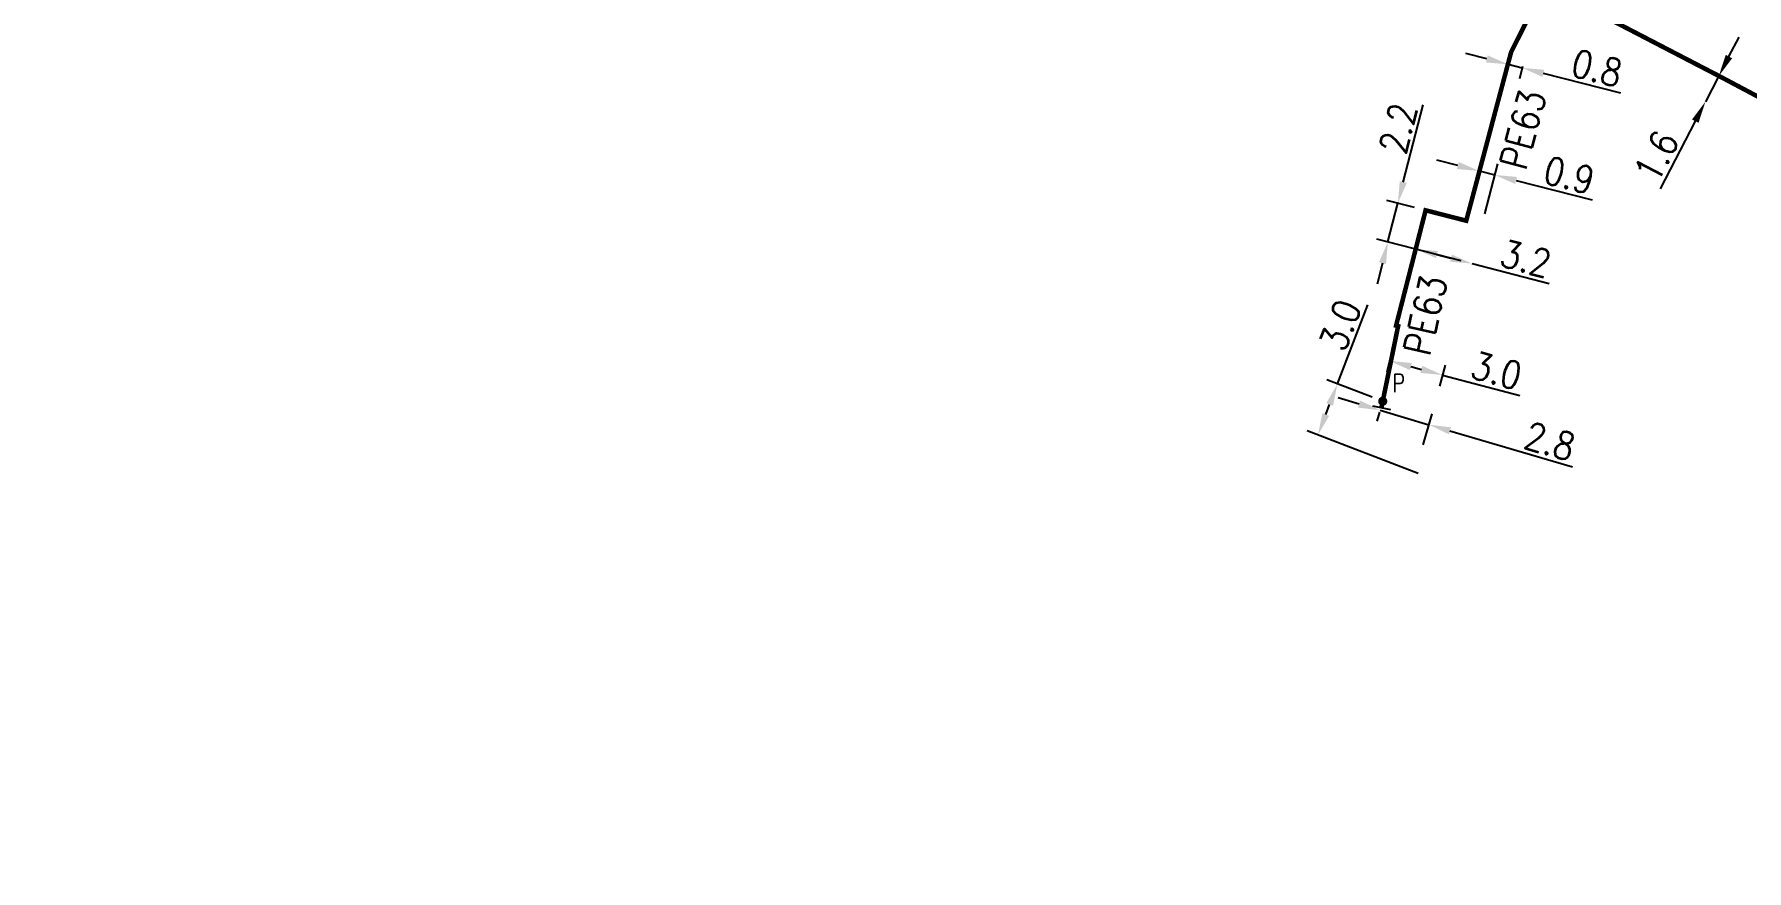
# Model space of a CAD drawing. Header units: millimetres. Extents: x 155997 to 157006, y 121209 to 122008.
# Drawn here: x 156107.5 to 156201.6, y 121834.6 to 121880.6 of the extents above; entities that cross this region are included whole.
import ezdxf
from ezdxf.enums import TextEntityAlignment as Align

# ---------------------------------------------------------------- set-up
doc = ezdxf.new("R2010")
doc.units = ezdxf.units.MM
doc.linetypes.add('L_25_AP', pattern=[2000, 1000, 1000])
doc.linetypes.add('L_25_PE', pattern=[2000, 1000, 1000])
doc.layers.get('0').update_dxf_attribs({"linetype": 'CONTINUOUS'})
for name, color, linetype in [('L_150', 1, 'CONTINUOUS'), ('L_300', 7, 'CONTINUOUS'), ('L_340', 7, 'CONTINUOUS')]:
    doc.layers.add(name, color=color, linetype=linetype)
doc.styles.add('G_ROMANS', font='ROMANS.SHX', dxfattribs={"width": 0.75})
doc.styles.get("Standard").update_dxf_attribs({"font": 'romans.shx', "width": 0.85})
doc.dimstyles.get("Standard").update_dxf_attribs({"dimtxt": 1.5, "dimasz": 1.2, "dimexe": 0.625, "dimexo": 0.625, "dimgap": 0.25, "dimtad": 1, "dimdec": 1, "dimzin": 0, "dimdsep": 46, "dimtxsty": 'Standard', "dimcen": -0.5, "dimadec": 0, "dimazin": 0, "dimtfac": 1, "dimtdec": 1, "dimtmove": 0, "dimatfit": 3, "dimfxl": 0, "dimtolj": 1, "dimtzin": 0, "dimarcsym": 0})

# ---------------------------------------------------------------- blocks, each defined once
blk = doc.blocks.new('*D571')
at = {"layer": 'L_150', "color": 0, "linetype": 'Continuous', "lineweight": -2, "transparency": 16777216}
for p, q in [((156187.301, 121879.216), (156186.138, 121879.512)), ((156188.482, 121878.992), (156188.309, 121878.314)), ((156188.464, 121878.92), (156189.239, 121878.722)), ((156189.257, 121878.795), (156189.085, 121878.116)), ((156190.402, 121878.426), (156194.638, 121877.348))]:
    blk.add_line(p, q, dxfattribs=at)
at = {"layer": 'L_150', "color": 0, "linetype": 'Continuous', "transparency": 16777216}
for points in [[(156187.35, 121879.409), (156187.251, 121879.022), (156188.464, 121878.92)], [(156190.451, 121878.62), (156190.352, 121878.232), (156189.239, 121878.722)]]:
    blk.add_solid(points, dxfattribs=at)
at = {"layer": 'L_150', "color": 0, "linetype": 'Continuous', "transparency": 16777216, "insert": (156193.348, 121878.708), "char_height": 1.5, "attachment_point": 5, "rotation": 345.71633}
blk.add_mtext('\\A1;0.8', dxfattribs=at)
blk = doc.blocks.new('*D614')
at = {"layer": 'L_150', "color": 0, "linetype": 'Continuous', "lineweight": -2, "transparency": 16777216}
for p, q in [((156200.593, 121879.346), (156201.147, 121880.411)), ((156200.039, 121878.282), (156199.3, 121876.863)), ((156198.745, 121875.799), (156196.81, 121872.083))]:
    blk.add_line(p, q, dxfattribs=at)
at = {"layer": 'L_150', "color": 0, "linetype": 'Continuous', "transparency": 16777216}
for points in [[(156200.416, 121879.439), (156200.77, 121879.254), (156200.039, 121878.282)], [(156198.568, 121875.891), (156198.923, 121875.706), (156199.3, 121876.863)]]:
    blk.add_solid(points, dxfattribs=at)
at = {"layer": 'L_150', "color": 0, "linetype": 'Continuous', "transparency": 16777216, "insert": (156196.614, 121873.871), "char_height": 1.5, "attachment_point": 5, "rotation": 62.49088}
blk.add_mtext('\\A1;1.6', dxfattribs=at)
blk = doc.blocks.new('*D1165')
at = {"layer": 'L_150', "color": 0, "linetype": 'Continuous', "lineweight": -2, "transparency": 16777216}
for p, q in [((156184.557, 121868.472), (156185.332, 121868.274)), ((156186.494, 121867.975), (156190.728, 121866.889))]:
    blk.add_line(p, q, dxfattribs=at)
at = {"layer": 'L_150', "color": 0, "linetype": 'Continuous', "transparency": 16777216}
for points in [[(156184.606, 121868.666), (156184.507, 121868.279), (156183.394, 121868.771)], [(156185.381, 121868.467), (156185.282, 121868.08), (156186.494, 121867.975)]]:
    blk.add_solid(points, dxfattribs=at)
at = {"layer": 'L_150', "color": 0, "linetype": 'Continuous', "transparency": 16777216, "insert": (156189.441, 121868.252), "char_height": 1.5, "attachment_point": 5, "rotation": 345.61032}
blk.add_mtext('\\A1;3.2', dxfattribs=at)
blk = doc.blocks.new('*D1167')
at = {"layer": 'L_340', "color": 0, "linetype": 'Continuous', "lineweight": -2, "transparency": 16777216}
for p, q in [((156180.287, 121860.259), (156179.136, 121860.598)), ((156181.407, 121859.815), (156181.262, 121859.32)), ((156181.438, 121859.92), (156184.124, 121859.129)), ((156183.797, 121858.018), (156184.301, 121859.728)), ((156185.275, 121858.79), (156192, 121856.809))]:
    blk.add_line(p, q, dxfattribs=at)
at = {"layer": 'L_340', "color": 0, "linetype": 'Continuous', "transparency": 16777216}
for points in [[(156180.344, 121860.451), (156180.231, 121860.067), (156181.438, 121859.92)], [(156185.332, 121858.982), (156185.219, 121858.598), (156184.124, 121859.129)]]:
    blk.add_solid(points, dxfattribs=at)
at = {"layer": 'L_340', "color": 0, "linetype": 'Continuous', "transparency": 16777216, "insert": (156190.761, 121858.217), "char_height": 1.5, "attachment_point": 5, "rotation": 343.58858}
blk.add_mtext('\\A1;2.8', dxfattribs=at)
blk = doc.blocks.new('*D1168')
at = {"layer": 'L_340', "color": 0, "linetype": 'Continuous', "lineweight": -2, "transparency": 16777216}
for p, q in [((156179.099, 121861.365), (156180.764, 121865.715)), ((156181, 121860.638), (156178.515, 121861.588)), ((156178.456, 121859.684), (156178.67, 121860.244)), ((156183.535, 121856.455), (156177.443, 121858.786))]:
    blk.add_line(p, q, dxfattribs=at)
at = {"layer": 'L_340', "color": 0, "linetype": 'Continuous', "transparency": 16777216}
for points in [[(156178.483, 121860.316), (156178.857, 121860.173), (156179.099, 121861.365)], [(156178.269, 121859.755), (156178.643, 121859.612), (156178.027, 121858.563)]]:
    blk.add_solid(points, dxfattribs=at)
at = {"layer": 'L_340', "color": 0, "linetype": 'Continuous', "transparency": 16777216, "insert": (156179.263, 121864.592), "char_height": 1.5, "attachment_point": 5, "rotation": 69.06008}
blk.add_mtext('\\A1;3.0', dxfattribs=at)
blk = doc.blocks.new('*D1170')
at = {"layer": 'L_150', "color": 0, "linetype": 'Continuous', "lineweight": -2, "transparency": 16777216}
for p, q in [((156182.713, 121872.455), (156183.8, 121876.69)), ((156183.332, 121871.058), (156181.81, 121871.448)), ((156181.869, 121869.162), (156182.415, 121871.293)), ((156185.889, 121868.131), (156181.263, 121869.317)), ((156181.57, 121868), (156181.272, 121866.837))]:
    blk.add_line(p, q, dxfattribs=at)
at = {"layer": 'L_150', "color": 0, "linetype": 'Continuous', "transparency": 16777216}
for points in [[(156182.52, 121872.505), (156182.907, 121872.406), (156182.415, 121871.293)], [(156181.377, 121868.049), (156181.764, 121867.95), (156181.869, 121869.162)]]:
    blk.add_solid(points, dxfattribs=at)
at = {"layer": 'L_150', "color": 0, "linetype": 'Continuous', "transparency": 16777216, "insert": (156182.437, 121875.402), "char_height": 1.5, "attachment_point": 5, "rotation": 75.61032}
blk.add_mtext('\\A1;2.2', dxfattribs=at)
blk = doc.blocks.new('*D1171')
at = {"layer": 'L_150', "color": 0, "linetype": 'Continuous', "lineweight": -2, "transparency": 16777216}
for p, q in [((156185.708, 121873.362), (156184.546, 121873.661)), ((156186.324, 121870.935), (156187.026, 121873.67)), ((156186.87, 121873.064), (156187.742, 121872.841)), ((156187.196, 121870.712), (156187.898, 121873.446)), ((156188.905, 121872.542), (156193.08, 121871.471))]:
    blk.add_line(p, q, dxfattribs=at)
at = {"layer": 'L_150', "color": 0, "linetype": 'Continuous', "transparency": 16777216}
for points in [[(156185.758, 121873.556), (156185.658, 121873.169), (156186.87, 121873.064)], [(156188.954, 121872.736), (156188.855, 121872.349), (156187.742, 121872.841)]]:
    blk.add_solid(points, dxfattribs=at)
at = {"layer": 'L_150', "color": 0, "linetype": 'Continuous', "transparency": 16777216, "insert": (156191.822, 121872.826), "char_height": 1.5, "attachment_point": 5, "rotation": 345.61032}
blk.add_mtext('\\A1;0.9', dxfattribs=at)
blk = doc.blocks.new('*D1216')
at = {"layer": 'L_150', "color": 0, "linetype": 'Continuous', "lineweight": -2, "transparency": 16777216}
for p, q in [((156182.11, 121863.165), (156181.806, 121862.026)), ((156185.008, 121862.391), (156184.704, 121861.252)), ((156183.127, 121862.32), (156183.706, 121862.166)), ((156184.866, 121861.856), (156189.109, 121860.723))]:
    blk.add_line(p, q, dxfattribs=at)
at = {"layer": 'L_150', "color": 0, "linetype": 'Continuous', "transparency": 16777216}
for points in [[(156183.178, 121862.514), (156183.075, 121862.127), (156181.967, 121862.63)], [(156183.758, 121862.359), (156183.655, 121861.972), (156184.866, 121861.856)]]:
    blk.add_solid(points, dxfattribs=at)
at = {"layer": 'L_150', "color": 0, "linetype": 'Continuous', "transparency": 16777216, "insert": (156187.835, 121862.098), "char_height": 1.5, "attachment_point": 5, "rotation": 345.0508}
blk.add_mtext('\\A1;3.0', dxfattribs=at)
blk = doc.blocks.new('L_340_07')
at = {"color": 0, "linetype": 'Continuous', "const_width": 0.25, "flags": 128}
blk.add_lwpolyline([(0, 0), (0.35, 0)], dxfattribs=at)
at = {"color": 0, "linetype": 'Continuous', "flags": 128}
blk.add_lwpolyline([(0.35, -0.5), (0.35, 0.5)], dxfattribs=at)
at = {"color": 0, "linetype": 'Continuous', "width": 0.75, "flags": 3}
for tag, p in [('DEF_LEG', (0.723, -3.465)), ('DEF_COUP', (0.723, -5.965)), ('DEF_TYPE', (0.723, -8.465))]:
    blk.add_attdef(tag, text='', height=1.2, dxfattribs=at).set_placement(p, align=Align.MIDDLE)
blk = doc.blocks.new('L_300_12')
at = {"color": 0, "linetype": 'Continuous', "const_width": 0.248, "flags": 128}
blk.add_lwpolyline([(-0.126, 0, 1), (0.126, 0, 1)], format="xyb", close=True, dxfattribs=at)
at = {"linetype": 'Continuous', "style": 'G_ROMANS', "width": 0.75}
blk.add_attdef('P', text='', height=1, dxfattribs=at).set_placement((0, 1.331), align=Align.MIDDLE_CENTER)
at = {"color": 0, "linetype": 'Continuous', "width": 0.75, "flags": 3}
for tag, p in [('DEF_LEG', (0, -5)), ('DEF_COUP', (0, -7.5)), ('DEF_TYPE', (0, -10))]:
    blk.add_attdef(tag, text='', height=1.2, dxfattribs=at).set_placement(p, align=Align.MIDDLE)

msp = doc.modelspace()

# ---------------------------------------------------------------- linework, layer by layer
at = {"layer": 'L_150', "linetype": 'L_25_AP', "ltscale": 0.5, "const_width": 0.25, "flags": 128}
msp.add_lwpolyline([(156023.595, 121848.106), (156026.741, 121854.433), (156046.994, 121894.605), (156058.305, 121916.982), (156061.247, 121922.953), (156070.449, 121941.632), (156074.962, 121942.956), (156076.772, 121942.031), (156077.391, 121941.715), (156080.208, 121940.268), (156081.973, 121939.376), (156091.999, 121934.138), (156097.188, 121931.448), (156104.04, 121927.955), (156113.574, 121922.969), (156115.148, 121922.065), (156126.98, 121916.126), (156135.926, 121911.336), (156139.64, 121909.692), (156145.863, 121906.213), (156148.36, 121905.057), (156157.714, 121900.247), (156164.133, 121896.891), (156173.238, 121892.189), (156177.016, 121890.08), (156190.476, 121883.245), (156200.039, 121878.282), (156214.223, 121870.764), (156218.205, 121868.956), (156223.191, 121866.358), (156227.573, 121863.925), (156240.99, 121857.149), (156250.433, 121852.314), (156254.804, 121849.862), (156259.024, 121847.935), (156271.822, 121841.263), (156276.772, 121838.552), (156285.225, 121834.23), (156290.01, 121831.676), (156303.368, 121824.717), (156313.251, 121819.593), (156325.716, 121813.103), (156342.655, 121804.381), (156351.154, 121800.005), (156383.118, 121783.548), (156401.665, 121773.887), (156414.97, 121766.873), (156417.233, 121765.679), (156417.775, 121754.98)], dxfattribs=at)
at = {"layer": 'L_150', "linetype": 'L_25_PE', "ltscale": 0.5, "const_width": 0.25, "flags": 128}
msp.add_lwpolyline([(156189.949, 121882.201), (156188.636, 121879.598), (156186.169, 121870.33), (156183.938, 121870.902), (156183.394, 121868.771), (156182.317, 121864.57), (156182.429, 121864.541), (156182.271, 121863.769), (156181.584, 121860.414)], dxfattribs=at)

# ---------------------------------------------------------------- block references
at = {"layer": 'L_300', "ltscale": 0.5}
ref = msp.add_blockref('L_300_12', (156181.584, 121860.414), dxfattribs=dict(at, rotation=318.4702312988268))
ref.add_attrib('P', 'P', dxfattribs={"layer": '0', "linetype": 'Continuous', "height": 1, "style": 'G_ROMANS', "width": 0.75}).set_placement((156182.466, 121861.41), align=Align.MIDDLE_CENTER)
at = {"layer": 'L_340', "rotation": 258.4188555067199}
msp.add_blockref('L_340_07', (156181.584, 121860.414), dxfattribs=at)

# ---------------------------------------------------------------- texts
at = {"layer": 'L_150', "linetype": 'Continuous', "width": 0.85}
for rotation, p in [(74.87579, (156189.435, 121873.034)), (76.96766, (156184.164, 121862.837))]:
    msp.add_text('PE63', height=1.5, rotation=rotation, dxfattribs=at).set_placement(p)

# ---------------------------------------------------------------- dimensions: what is measured, and where the dimension line sits
at = {"layer": 'L_150', "linetype": 'Continuous'}
for base, p1, p2, angle, picture, middle in [((156199.3, 121876.863), (156200.039, 121878.282), (156199.3, 121876.863), 62.49088, '*D614', (156197.501, 121873.409)), ((156189.239, 121878.722), (156188.636, 121879.598), (156189.412, 121879.401), 165.71633, '*D571', (156193.101, 121877.739))]:
    dim = msp.add_linear_dim(base=base, p1=p1, p2=p2, angle=angle, dimstyle='Standard', override={"dimatfit": 0}, dxfattribs=at)
    dim.commit()
    dim.dimension.update_dxf_attribs({"geometry": picture, "text_midpoint": middle, "dimtype": 160})
for base, p1, p2, angle, picture, middle in [((156181.869, 121869.162), (156183.938, 121870.902), (156186.494, 121867.975), 75.61032, '*D1170', (156183.406, 121875.154)), ((156187.742, 121872.841), (156186.169, 121870.33), (156187.041, 121870.106), 165.61032, '*D1171', (156191.573, 121871.858)), ((156186.494, 121867.975), (156183.394, 121868.771), (156186.494, 121867.975), 165.61032, '*D1165', (156189.192, 121867.283)), ((156184.866, 121861.856), (156182.271, 121863.769), (156185.17, 121862.995), 165.0508, '*D1216', (156187.577, 121861.132))]:
    dim = msp.add_linear_dim(base=base, p1=p1, p2=p2, angle=angle, dimstyle='Standard', dxfattribs=at)
    dim.commit()
    dim.dimension.update_dxf_attribs({"geometry": picture, "text_midpoint": middle, "dimtype": 160})
at = {"layer": 'L_340', "linetype": 'Continuous'}
for base, p2, angle, picture, middle in [((156178.027, 121858.563), (156184.119, 121856.232), 69.06008, '*D1168', (156180.197, 121864.234)), ((156184.124, 121859.129), (156183.62, 121857.419), 163.58858, '*D1167', (156190.479, 121857.257))]:
    dim = msp.add_linear_dim(base=base, p1=(156181.584, 121860.414), p2=p2, angle=angle, dimstyle='Standard', dxfattribs=at)
    dim.commit()
    dim.dimension.update_dxf_attribs({"geometry": picture, "text_midpoint": middle, "dimtype": 160})

doc.saveas('drawing.dxf')
